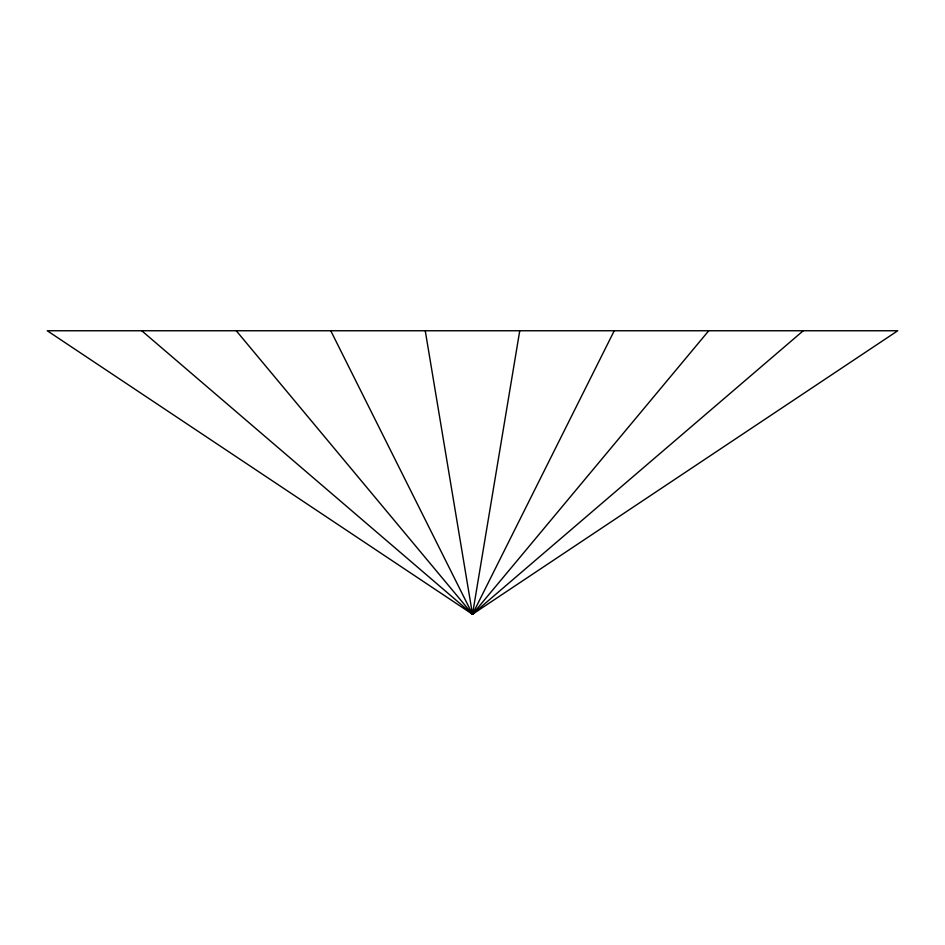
<?xml version="1.0" encoding="UTF-8"?>
<svg xmlns="http://www.w3.org/2000/svg" width="945" height="945" viewBox="0 0 945 945"><rect width="100%" height="100%" fill="white"/><g stroke="black" fill="none" stroke-linecap="round" stroke-linejoin="round"><path stroke-width="1.42" d="M519.75 330.75L472.5 614.25L47.25 330.75L897.75 330.75L472.5 614.25L141.75 330.75M614.25 330.75L472.5 614.25L236.25 330.75M708.75 330.75L472.5 614.25L330.75 330.75M803.25 330.75L472.5 614.25L425.25 330.75"/></g></svg>
